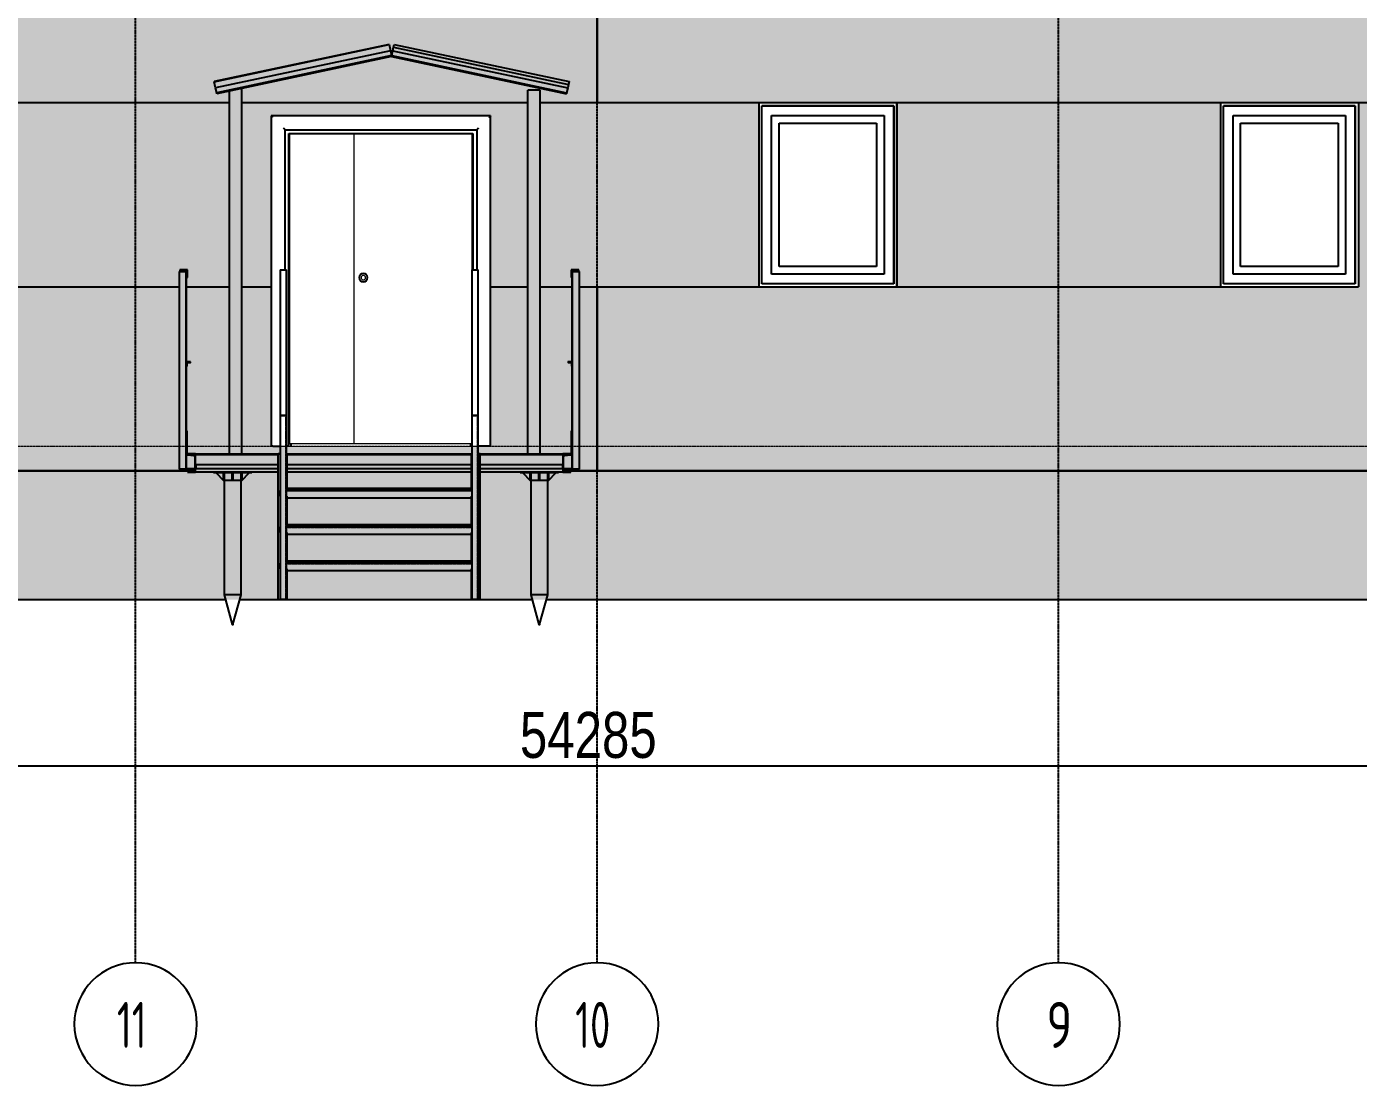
# Model space of a CAD drawing. Header units: millimetres. Extents: x 2162 to 93478, y -2737 to 52379.
# Drawn here: x 29665 to 38351, y 27258 to 34165 of the extents above; entities that cross this region are included whole.
import ezdxf

# ---------------------------------------------------------------- set-up
doc = ezdxf.new("R2010")
doc.units = ezdxf.units.MM
doc.set_wipeout_variables(frame=1)
for name, pattern in [('Штрих 2 х 1 мм', [3, 2, -1]), ('Штрихпунктир 15 х 2 х 2 мм', [19, 15, -2, 0, -2]), ('Штрихпунктирная', [30, 25, -2.25, 0.5, -2.25])]:
    doc.linetypes.add(name, pattern=pattern)
doc.layers.add('Axes', color=40, linetype='Штрихпунктирная')
doc.layers.add('Dimension', color=4, linetype='Continuous')
for name, color, linetype, lineweight in [('Door', 7, 'Continuous', 18), ('Level', 7, 'Continuous', 9), ('Text', 219, 'Continuous', 20)]:
    doc.layers.add(name, color=color, linetype=linetype, lineweight=lineweight)
doc.styles.add('GOST Common_1', font='gost.shx', dxfattribs={"width": 0.8, "height": 250})
doc.styles.add('KOTE', font='romrust.shx', dxfattribs={"width": 0.8})
doc.dimstyles.new('ayala 100', dxfattribs={"dimscale": 50, "dimtxt": 6, "dimasz": 4.4, "dimexe": 3, "dimexo": 5, "dimgap": 1, "dimtad": 1, "dimtoh": 1, "dimdec": 0, "dimzin": 9, "dimdsep": 46, "dimtxsty": 'KOTE', "dimblk": 'ARCHTICK', "dimcen": 0, "dimdle": 3, "dimclrd": 4, "dimclre": 4, "dimclrt": 3, "dimadec": 0, "dimazin": 0, "dimtfac": 0.666667, "dimtdec": 0, "dimtix": 1, "dimtmove": 1, "dimatfit": 0, "dimfxl": 1, "dimtvp": 1, "dimtolj": 1, "dimarcsym": 0})

# ---------------------------------------------------------------- blocks, each defined once
blk = doc.blocks.new('wind02')
for p, q in [((-48392.2, 2240), (-48392.2, 1040)), ((-47492.2, 2240), (-48392.2, 2240)), ((-48372.2, 1060), (-48372.2, 2220)), ((-47512.2, 2220), (-48372.2, 2220)), ((-48372.2, 1060), (-48372.2, 2220)), ((-48372.2, 2220), (-47512.2, 2220)), ((-47512.2, 1060), (-47512.2, 2220)), ((-47512.2, 2220), (-47512.2, 1060)), ((-47492.2, 2240), (-47492.2, 1040)), ((-48309.2, 2157), (-47575.2, 2157)), ((-48309.2, 1123), (-48309.2, 2157)), ((-48260.2, 1172), (-48260.2, 2108)), ((-48260.2, 2108), (-47624.2, 2108)), ((-47624.2, 2108), (-47624.2, 1172)), ((-47575.2, 2157), (-47575.2, 1123)), ((-47624.2, 1172), (-48260.2, 1172)), ((-47512.2, 1060), (-48372.2, 1060)), ((-47512.2, 1060), (-48372.2, 1060)), ((-47575.2, 1123), (-48309.2, 1123)), ((-48392.2, 1040), (-47492.2, 1040))]:
    blk.add_line(p, q)
blk = doc.blocks.new('_ArchTick')
at = {"color": 0, "linetype": 'ByBlock', "const_width": 0.15}
blk.add_lwpolyline([(-0.5, -0.5), (0.5, 0.5)], dxfattribs=at)
blk = doc.blocks.new('*D80')
at = {"layer": 'Defpoints', "color": 0, "transparency": 16777216}
for p in [(60470.5, 29342.6), (6185.5, 28827.3), (60470.5, 28827.3)]:
    blk.add_point(p, dxfattribs=at)
at = {"layer": 'Dimension', "color": 4, "lineweight": -2, "transparency": 16777216}
for p, q in [((6185.5, 29077.3), (6185.5, 29492.6)), ((60470.5, 29077.3), (60470.5, 29492.6)), ((6035.5, 29342.6), (60620.5, 29342.6))]:
    blk.add_line(p, q, dxfattribs=at)
at = {"layer": 'Dimension', "color": 4, "lineweight": -2, "transparency": 16777216, "xscale": 220, "yscale": 220, "zscale": 220, "rotation": 180}
blk.add_blockref('_ArchTick', (6185.5, 29342.6), dxfattribs=at)
at = {"layer": 'Dimension', "color": 4, "lineweight": -2, "transparency": 16777216, "xscale": 220, "yscale": 220, "zscale": 220}
blk.add_blockref('_ArchTick', (60470.5, 29342.6), dxfattribs=at)
at = {"layer": 'Dimension', "color": 3, "transparency": 16777216, "insert": (33328, 29542.6), "char_height": 300, "attachment_point": 5, "style": 'KOTE'}
blk.add_mtext('\\A1;54285', dxfattribs=at)

msp = doc.modelspace()

# ---------------------------------------------------------------- hatches: boundary and pattern name
at = {"true_color": 0xecece7}
h = msp.add_hatch(color=254, dxfattribs=at)
h.dxf.hatch_style = 1
h.paths.add_polyline_path([(30375.5, 34607.7), (28705.5, 34607.7), (28705.5, 34246.8), (28705.5, 34207.7), (28335.5, 34207.7), (28335.5, 33667.6), (28420.5, 33667.6), (28420.5, 33667.7), (29320.5, 33667.7), (30375.5, 33667.6)])
h.paths.add_polyline_path([(30375.5, 33667.6), (29320.5, 33667.6), (29320.5, 32467.6), (30375.5, 32467.6)])
h.paths.add_polyline_path([(30988.2, 33667.6), (30375.5, 33667.6), (30375.5, 32467.6), (30658.4, 32467.6), (30658.4, 32567.7), (30660.2, 32567.7), (30665.2, 32572.7, -0.414214), (30663.4, 32574.5), (30663.4, 32577.7), (30713.4, 32577.7), (30713.4, 32527.7), (30712.8, 32467.6), (30988.2, 32467.6)])
h.paths.add_polyline_path([(30988.2, 32467.6), (30708.4, 32467.6), (30708.4, 31977.7), (30709, 31953.9, 0.416307), (30710.2, 31952.7), (30708.4, 31952.7), (30708.4, 31527.7), (30712.4, 31527.7), (30712.4, 31427.7), (30988.2, 31427.7)])
h.paths.add_polyline_path([(30375.5, 32467.6), (29320.5, 32467.6), (28420.5, 32467.6), (28335.5, 32467.6), (28335.5, 31427.7), (30375.5, 31427.7)])
h.paths.add_polyline_path([(30658.4, 32467.6), (30375.5, 32467.6), (30375.5, 31427.7), (30658.4, 31427.7)])
h.paths.add_polyline_path([(30658.4, 31427.7), (30375.5, 31427.7), (30375.5, 31267.7), (30756.8, 31267.7, 0.310096), (30761.6, 31274.7), (30761.6, 31282.7), (30708.4, 31282.7), (30708.4, 31277.7), (30705.2, 31277.7), (30703.4, 31277.7), (30697.9, 31277.7), (30660.2, 31277.7), (30658.4, 31277.7)])
h.paths.add_polyline_path([(30375.5, 31427.7), (28335.5, 31427.7), (28335.5, 31267.7), (30375.5, 31267.7)])
h.paths.add_polyline_path([(28420.5, 33667.6), (28335.5, 33667.6), (28335.5, 32467.6), (28420.5, 32467.6)])
h = msp.add_hatch(color=254, dxfattribs=at)
h.dxf.hatch_style = 1
h.paths.add_polyline_path([(32045.4, 33970), (31053.8, 33759.2), (31068.2, 33759.2), (31068.2, 33667.6), (32934.4, 33667.6), (32934.4, 33750.1), (33014.4, 33750.1), (33014.4, 33667.6), (33385.5, 33667.6), (33385.5, 34607.7), (30375.5, 34607.7), (30375.5, 33667.6), (30988.2, 33667.6), (30988.2, 33745.3), (30905.4, 33727.7), (30904.2, 33733.5), (30897.4, 33765.3), (30888.6, 33806.9), (32028.6, 34049.2), (32037.4, 34007.6), (32044.2, 33975.9), (32045.4, 33970), (32046.8, 33976.3), (32053.6, 34008.3), (32058.3, 34030.3), (32058.3, 34030.7), (32062.3, 34049.2), (33202.3, 33806.9), (33198.3, 33788.4), (33198.3, 33788), (33193.6, 33766), (33186.8, 33734), (33185.4, 33727.7)], flags=17)
h.paths.add_polyline_path([(33385.5, 33667.6), (33014.4, 33667.6), (33014.4, 32467.6), (33220.4, 32467.6), (33220.4, 32527.7), (33215.4, 32527.7), (33215.4, 32577.7), (33265.4, 32577.7), (33265.4, 32572.7), (33225.9, 32572.7, 0.387795), (33220.4, 32567.7), (33223.6, 32567.7), (33225.4, 32567.7), (33230.9, 32567.7), (33268.6, 32567.7), (33270.4, 32567.7), (33270.4, 32467.6), (33385.5, 32467.6)], flags=16)
h.paths.add_polyline_path([(32934.4, 33667.6), (31068.2, 33667.6), (31068.2, 32467.6), (31260.5, 32467.6), (31260.5, 33582.7), (32690.5, 33582.7), (32690.5, 32467.6), (32934.4, 32467.6)], flags=17)
h.paths.add_polyline_path([(31260.5, 32467.6), (31068.2, 32467.6), (31068.2, 31427.7), (31260.5, 31427.7)], flags=17)
h.paths.add_polyline_path([(32934.4, 32467.6), (32690.5, 32467.6), (32690.5, 31427.7), (32934.4, 31427.7)], flags=17)
h.paths.add_polyline_path([(33220.4, 31952.7), (33217.4, 31952.7), (33217.4, 31953.9, 1), (33219.8, 31953.9), (33219.8, 31952.7), (33220.4, 31952.7), (33220.4, 31527.7), (33220.4, 31427.7), (33385.5, 31427.7), (33385.5, 32467.6), (34440.5, 32467.6), (34440.5, 33667.6), (33385.5, 33667.6), (33385.5, 34607.7), (30375.5, 34607.7), (30375.5, 33667.6), (30988.2, 33667.6), (30988.2, 33745.3), (30905.4, 33727.7), (30904.2, 33733.5), (30897.4, 33765.3), (30888.6, 33806.9), (32028.6, 34049.2), (32037.4, 34007.6), (32044.2, 33975.9), (32045.4, 33970), (32046.8, 33976.3), (32053.6, 34008.3), (32058.3, 34030.3), (32058.3, 34030.7), (32062.3, 34049.2), (33202.3, 33806.9), (33198.3, 33788.4), (33198.3, 33788), (33193.6, 33766), (33186.8, 33734), (33185.4, 33727.7), (32045.4, 33970), (31053.8, 33759.2), (31068.2, 33759.2), (31068.2, 33667.6), (32934.4, 33667.6), (32934.4, 31427.7), (33216.4, 31427.7), (33216.4, 31527.7), (33220.4, 31527.7)])
h.paths.add_polyline_path([(33195.4, 31975.9), (33195.4, 31977.7), (33220.4, 31977.7), (33220.4, 32527.7), (33215.4, 32527.7), (33215.4, 32577.7), (33265.4, 32577.7), (33265.4, 32572.7), (33225.9, 32572.7, 0.414214), (33220.4, 32567.2), (33220.4, 32529.5), (33220.4, 31977.7), (33196.6, 31977.1, 0.414214)], flags=16)
h.paths.add_polyline_path([(33385.5, 31427.7), (33270.4, 31427.7), (33270.4, 31277.7), (33268.6, 31277.7), (33230.9, 31277.7), (33225.4, 31277.7), (33223.6, 31277.7), (33220.4, 31277.7), (33220.4, 31282.7), (33168.4, 31282.7), (33168.4, 31270.6, 0.158626), (33172, 31267.7), (33385.5, 31267.7)])
h = msp.add_hatch(color=254, dxfattribs=at)
h.dxf.hatch_style = 1
h.paths.add_polyline_path([(33385.5, 33667.6), (33014.4, 33667.6), (33014.4, 32467.6), (33220.4, 32467.6), (33220.4, 32527.7), (33215.4, 32527.7), (33215.4, 32577.7), (33265.4, 32577.7), (33265.4, 32567.7), (33268.6, 32567.7), (33270.4, 32567.7), (33270.4, 32467.6), (33385.5, 32467.6)])
h.paths.add_polyline_path([(32045.4, 33970), (31068.2, 33762.3), (31068.2, 33667.6), (32934.4, 33667.6), (32934.4, 33750.1), (33014.4, 33750.1), (33014.4, 33667.6), (33385.5, 33667.6), (33385.5, 34607.7), (30375.5, 34607.7), (30375.5, 33667.6), (30988.2, 33667.6), (30988.2, 33745.3), (30905.4, 33727.7), (30904.2, 33733.5), (30897.4, 33765.3), (30888.6, 33806.9), (32028.6, 34049.2), (32037.4, 34007.6), (32045.4, 33970), (33185.4, 33727.7), (33186.8, 33734), (33193.6, 33766), (32053.6, 34008.3), (32058.3, 34030.3), (32058.3, 34030.7), (32062.3, 34049.2), (33202.3, 33806.9), (33198.3, 33788.4), (33198.3, 33788), (33193.6, 33766), (33186.8, 33734), (33185.4, 33727.7)])
h = msp.add_hatch(color=254, dxfattribs=at)
h.dxf.hatch_style = 1
h.paths.add_polyline_path([(39405.5, 34607.7), (36395.5, 34607.7), (36395.5, 33667.6), (37450.5, 33667.6), (37450.5, 33667.7), (38350.5, 33667.7), (39405.5, 33667.6)])
h.paths.add_polyline_path([(36395.5, 34607.7), (33385.5, 34607.7), (33385.5, 33667.6), (34440.5, 33667.6), (34440.5, 33667.7), (35340.5, 33667.7), (36395.5, 33667.6)])
h.paths.add_polyline_path([(42415.5, 34607.7), (39405.5, 34607.7), (39405.5, 33667.6), (40460.1, 33667.6), (40460.1, 33667.7), (41360.1, 33667.7), (42415.5, 33667.6)])
h.paths.add_polyline_path([(40460.1, 33667.6), (39405.5, 33667.6), (39405.5, 32467.6), (40460.1, 32467.6)])
h.paths.add_polyline_path([(42415.5, 33667.6), (41360.1, 33667.6), (41360.1, 32467.6), (42415.5, 32467.6)])
h.paths.add_polyline_path([(42415.5, 32467.6), (41360.1, 32467.6), (40460.1, 32467.6), (39405.5, 32467.6), (39405.5, 31427.7), (42415.5, 31427.7)])
h.paths.add_polyline_path([(39405.5, 32467.6), (38350.5, 32467.6), (37450.5, 32467.6), (36395.5, 32467.6), (36395.5, 31427.7), (39405.5, 31427.7)])
h.paths.add_polyline_path([(39405.5, 31427.7), (36395.5, 31427.7), (36395.5, 31267.7), (39405.5, 31267.7)])
h.paths.add_polyline_path([(42415.5, 31427.7), (39405.5, 31427.7), (39405.5, 31267.7), (42415.5, 31267.7)])
h.paths.add_polyline_path([(37450.5, 33667.6), (36395.5, 33667.6), (36395.5, 32467.6), (37450.5, 32467.6)])
h.paths.add_polyline_path([(39405.5, 33667.6), (38350.5, 33667.6), (38350.5, 32467.6), (39405.5, 32467.6)])
h.paths.add_polyline_path([(36395.5, 33667.6), (35340.5, 33667.6), (35340.5, 32467.6), (36395.5, 32467.6)])
h.paths.add_polyline_path([(34440.5, 33667.6), (33385.5, 33667.6), (33385.5, 32467.6), (34440.5, 32467.6)])
h.paths.add_polyline_path([(36395.5, 32467.6), (35340.5, 32467.6), (34440.5, 32467.6), (33385.5, 32467.6), (33385.5, 31427.7), (36395.5, 31427.7)])
h.paths.add_polyline_path([(36395.5, 31427.7), (33385.5, 31427.7), (33385.5, 31267.7), (36395.5, 31267.7)])
h.paths.add_polyline_path([(45425.5, 32467.6), (44370.1, 32467.6), (43470.1, 32467.6), (42415.5, 32467.6), (42415.5, 31427.7), (45425.5, 31427.7)])
h.paths.add_polyline_path([(43470.1, 33667.6), (42415.5, 33667.6), (42415.5, 32467.6), (43470.1, 32467.6)])
h.paths.add_polyline_path([(45425.5, 34607.7), (42415.5, 34607.7), (42415.5, 33667.6), (43470.1, 33667.6), (43470.1, 33667.7), (44370.1, 33667.7), (45425.5, 33667.6)])
h.paths.add_polyline_path([(45425.5, 33667.6), (44370.1, 33667.6), (44370.1, 32467.6), (45425.5, 32467.6)])
h.paths.add_polyline_path([(45425.5, 31427.7), (42415.5, 31427.7), (42415.5, 31267.7), (45425.5, 31267.7)])
at = {"true_color": 0x61993b}
h = msp.add_hatch(color=85, dxfattribs=at)
h.dxf.hatch_style = 1
h.paths.add_polyline_path([(33186.8, 33734), (33193.6, 33766), (32053.6, 34008.3), (32046.8, 33976.3)])
h.paths.add_polyline_path([(32058.3, 34030.3), (32053.6, 34008.3), (33193.6, 33766), (33198.3, 33788)])
h.paths.add_polyline_path([(32062.3, 34049.2), (32058.3, 34030.7), (33198.3, 33788.4), (33202.3, 33806.9)])
h.paths.add_polyline_path([(32046.8, 33976.3), (32045.4, 33970), (33185.4, 33727.7), (33186.8, 33734)])
h = msp.add_hatch(color=85, dxfattribs=at)
h.dxf.hatch_style = 1
h.paths.add_polyline_path([(30888.8, 33805.9), (30897.4, 33765.3), (32037.4, 34007.6), (32028.8, 34048.2)])
h.paths.add_polyline_path([(30897.4, 33765.3), (30904.2, 33733.5), (32044.2, 33975.9), (32037.4, 34007.6)])
h.paths.add_polyline_path([(30904.2, 33733.5), (30905.4, 33727.7), (32045.4, 33970), (32044.2, 33975.9)])
h = msp.add_hatch(color=85, dxfattribs=at)
h.dxf.hatch_style = 1
h.paths.add_polyline_path([(31068.2, 33776.8), (30988.2, 33776.9), (30988.2, 31377.8), (31068.2, 31377.7)])
h = msp.add_hatch(color=85, dxfattribs=at)
h.dxf.hatch_style = 1
h.paths.add_polyline_path([(33014.4, 33759.3), (32934.4, 33759.4), (32934.4, 31377.8), (33014.4, 31377.7)])
h = msp.add_hatch(color=85, dxfattribs=at)
h.dxf.hatch_style = 1
h.paths.add_polyline_path([(31359.1, 32577.7), (31319.2, 32577.7), (31319.2, 31432.4), (31319.2, 31287.7), (31357.2, 31027.7), (31359.2, 31437.7)])
h = msp.add_hatch(color=85, dxfattribs=at)
h.dxf.hatch_style = 1
h.paths.add_polyline_path([(32609.2, 32577.7), (32569.4, 32577.7), (32569.4, 31432.4), (32569.4, 31287.7), (32607.3, 31027.7), (32609.3, 31437.7)])
h = msp.add_hatch(color=85, dxfattribs=at)
h.dxf.hatch_style = 1
h.paths.add_polyline_path([(30708.3, 32567.7), (30658.4, 32567.7), (30658.4, 31422.4), (30658.4, 31264.7), (30708.4, 31264.7), (30708.4, 31427.7)])
h = msp.add_hatch(color=85, dxfattribs=at)
h.dxf.hatch_style = 1
h.paths.add_polyline_path([(33270.4, 32567.7), (33220.4, 32567.7), (33220.4, 31422.4), (33220.4, 31277.7), (33270.4, 31277.7), (33270.4, 31352.7)])
at = {"true_color": 0xecece7}
h = msp.add_hatch(color=254, dxfattribs=at)
h.dxf.hatch_style = 1
edge = h.paths.add_edge_path()
edge.add_line((30708.4, 31372.4), (30717, 31372.4))
edge.add_line((30717, 31372.4), (30755, 31367.8))
edge.add_arc((30754.1, 31360.4), 7.5, 0, 83.15723, ccw=False)
edge.add_line((30761.6, 31360.4), (30761.6, 31267.9))
edge.add_line((30761.6, 31267.9), (30708.4, 31267.9))
edge.add_line((30708.4, 31267.9), (30708.4, 31372.4))
edge = h.paths.add_edge_path()
edge.add_line((30708.6, 31427.4), (30988.2, 31427.4))
edge.add_line((30988.2, 31427.4), (30988.2, 31377.8))
edge.add_line((30988.2, 31377.8), (30766.4, 31377.8))
edge.add_line((30766.4, 31377.8), (30714.4, 31377.4))
edge.add_line((30714.4, 31377.4), (30714.4, 31375.4))
edge.add_arc((30717.4, 31375.4), 3, 180, 263.15723)
edge.add_line((30717, 31372.4), (30717, 31372.4))
edge.add_line((30717, 31372.4), (30708.4, 31372.4))
edge.add_line((30708.4, 31372.4), (30708.4, 31387.4))
edge.add_line((30708.4, 31387.4), (30708.6, 31387.4))
edge.add_line((30708.6, 31387.4), (30708.6, 31427.4))
h.paths.add_polyline_path([(31068.2, 31427.4), (31319.5, 31427.4), (31319.5, 31377.8), (31068.2, 31377.8)])
at = {"true_color": 0x61993b}
h = msp.add_hatch(color=85, dxfattribs=at)
h.dxf.hatch_style = 1
h.paths.add_polyline_path([(31306.2, 31377.7), (30766.4, 31377.7), (30714.4, 31377.7), (30714.4, 31375.7, 0.379651), (30717, 31372.7), (30754.9, 31368.1, -0.379651), (30761.6, 31360.7), (30761.6, 31274.7, -0.379651), (30754.9, 31267.2), (30717, 31262.7, 0.379651), (30714.4, 31259.7), (30714.4, 31257.7), (30766.4, 31257.7), (31306.2, 31257.7)])
h = msp.add_hatch(color=85, dxfattribs=at)
h.dxf.hatch_style = 1
edge = h.paths.add_edge_path()
edge.add_line((31306.2, 31377.8), (33162.5, 31377.8))
edge.add_line((33162.5, 31377.8), (33214.5, 31377.8))
edge.add_line((33214.5, 31377.8), (33214.5, 31375.8))
edge.add_arc((33211.5, 31375.8), 3, -83.15723, 0, ccw=False)
edge.add_line((33211.8, 31372.8), (33173.9, 31368.2))
edge.add_arc((33174.8, 31360.8), 7.5, 96.84277, 180)
edge.add_line((33167.3, 31360.8), (33167.3, 31274.8))
edge.add_arc((33174.8, 31274.8), 7.5, 180, 263.15723)
edge.add_line((33173.9, 31267.3), (33211.8, 31262.8))
edge.add_arc((33211.5, 31259.8), 3, 0, 83.15723, ccw=False)
edge.add_line((33214.5, 31259.8), (33214.5, 31257.8))
edge.add_line((33214.5, 31257.8), (33162.5, 31257.8))
edge.add_line((33162.5, 31257.8), (31306.2, 31257.8))
edge.add_line((31306.2, 31257.8), (31306.2, 31377.8))
at = {"true_color": 0xecece7}
h = msp.add_hatch(color=254, dxfattribs=at)
h.dxf.hatch_style = 1
h.paths.add_polyline_path([(31359.2, 31427.7), (31359.2, 31378.1), (32569.2, 31378.1), (32569.2, 31427.7)])
h = msp.add_hatch(color=254, dxfattribs=at)
h.dxf.hatch_style = 1
h.paths.add_polyline_path([(33220.6, 31372.7), (33211.9, 31372.7), (33174, 31368.1, 0.379651), (33167.4, 31360.7), (33167.4, 31282.7), (33220.6, 31282.7)])
h.paths.add_polyline_path([(33216.6, 31427.7), (33014.6, 31427.7), (33014.6, 31378.1), (33162.6, 31378.1), (33214.6, 31377.7), (33214.6, 31375.7, -0.379651), (33211.9, 31372.7), (33211.9, 31372.7), (33220.6, 31372.7), (33220.6, 31387.7), (33216.6, 31387.7)])
h.paths.add_polyline_path([(32934.6, 31427.7), (32609.4, 31427.7), (32609.4, 31378.1), (32934.6, 31378.1)])
at = {"true_color": 0x61993b}
h = msp.add_hatch(color=85, dxfattribs=at)
h.dxf.hatch_style = 1
h.paths.add_polyline_path([(60590.5, 31267.7), (9190, 31267.7), (9190, 30427.7), (60590.5, 30427.7)])

# ---------------------------------------------------------------- linework, layer by layer
for p, q in [((33385.5, 34607.7), (33385.5, 33667.6)), ((33385.5, 33667.6), (33385.5, 34607.7)), ((32028.6, 34049.2), (30888.6, 33806.9)), ((32028.6, 34049.2), (30888.6, 33806.9)), ((32058.3, 34030.7), (32062.3, 34049.2)), ((32058.3, 34030.7), (32062.3, 34049.2)), ((32062.3, 34049.2), (33202.3, 33806.9)), ((32062.3, 34049.2), (33202.3, 33806.9)), ((30888.8, 33805.9), (32028.8, 34048.2)), ((30888.8, 33805.9), (32028.8, 34048.2)), ((32037.4, 34007.6), (30897.4, 33765.3)), ((32037.4, 34007.6), (30897.4, 33765.3)), ((32044.2, 33975.9), (30904.2, 33733.5)), ((32044.2, 33975.9), (30904.2, 33733.5)), ((32045.4, 33970), (30905.4, 33727.7)), ((32045.4, 33970), (30905.4, 33727.7)), ((32028.8, 34048.2), (32037.4, 34007.6)), ((32028.8, 34048.2), (32037.4, 34007.6)), ((32037.4, 34007.6), (32044.2, 33975.9)), ((32037.4, 34007.6), (32044.2, 33975.9)), ((32044.2, 33975.9), (32045.4, 33970)), ((32044.2, 33975.9), (32045.4, 33970)), ((32045.4, 33970), (32046.8, 33976.3)), ((32045.4, 33970), (32046.8, 33976.3)), ((32045.4, 33970), (33185.4, 33727.7)), ((32045.4, 33970), (33185.4, 33727.7)), ((32046.8, 33976.3), (32053.6, 34008.3)), ((32046.8, 33976.3), (32053.6, 34008.3)), ((32046.8, 33976.3), (33186.8, 33734)), ((32046.8, 33976.3), (33186.8, 33734)), ((32053.6, 34008.3), (32058.3, 34030.3)), ((32053.6, 34008.3), (32058.3, 34030.3)), ((32053.6, 34008.3), (33193.6, 33766)), ((32053.6, 34008.3), (33193.6, 33766)), ((32058.3, 34030.3), (32058.3, 34030.7)), ((32058.3, 34030.7), (33198.3, 33788.4)), ((32058.3, 34030.3), (32058.3, 34030.7)), ((32058.3, 34030.7), (33198.3, 33788.4)), ((32058.3, 34030.3), (33198.3, 33788)), ((32058.3, 34030.3), (33198.3, 33788)), ((30897.4, 33765.3), (30888.8, 33805.9)), ((30897.4, 33765.3), (30888.8, 33805.9)), ((33202.3, 33806.9), (33198.3, 33788.4)), ((33202.3, 33806.9), (33198.3, 33788.4)), ((33198.3, 33788.4), (33198.3, 33788)), ((33198.3, 33788.4), (33198.3, 33788)), ((30904.2, 33733.5), (30897.4, 33765.3)), ((30904.2, 33733.5), (30897.4, 33765.3)), ((30905.4, 33727.7), (30904.2, 33733.5)), ((30905.4, 33727.7), (30904.2, 33733.5)), ((30988.2, 31377.7), (30988.2, 33745.3)), ((31068.2, 33759.2), (31053.8, 33759.2)), ((31068.2, 31377.7), (31068.2, 33759.2)), ((32934.4, 31377.7), (32934.4, 33750.1)), ((33014.4, 33750.1), (32934.4, 33750.1)), ((33014.4, 31377.7), (33014.4, 33750.1)), ((33186.8, 33734), (33185.4, 33727.7)), ((33186.8, 33734), (33185.4, 33727.7)), ((33193.6, 33766), (33186.8, 33734)), ((33193.6, 33766), (33186.8, 33734)), ((33198.3, 33788), (33193.6, 33766)), ((33198.3, 33788), (33193.6, 33766)), ((30988.2, 33667.6), (29320.5, 33667.6)), ((30988.2, 33667.6), (29320.5, 33667.6)), ((32934.4, 33667.6), (31068.2, 33667.6)), ((32934.4, 33667.6), (31068.2, 33667.6)), ((34440.5, 33667.6), (33014.4, 33667.6)), ((45425.5, 33667.6), (33014.4, 33667.6)), ((34440.5, 33667.6), (33385.5, 33667.6)), ((34440.5, 33667.7), (34440.5, 32467.7)), ((35340.5, 33667.6), (34440.5, 33667.6)), ((35340.5, 32467.7), (35340.5, 33667.7)), ((37450.5, 33667.6), (35340.5, 33667.6)), ((37450.5, 33667.6), (35340.5, 33667.6)), ((37450.5, 33667.7), (37450.5, 32467.7)), ((38350.5, 33667.6), (37450.5, 33667.6)), ((30658.4, 32567.7), (30660.2, 32567.7)), ((30703.4, 32567.7), (30705.2, 32567.7)), ((33225.4, 32567.7), (33230.9, 32567.7)), ((29320.5, 32467.6), (30658.6, 32467.6)), ((29320.5, 32467.6), (30658.6, 32467.6)), ((30708.4, 32467.6), (30988.2, 32467.6)), ((30708.4, 32467.6), (30988.2, 32467.6)), ((31068.2, 32467.6), (31260.8, 32467.6)), ((31068.2, 32467.6), (31260.8, 32467.6)), ((32690.2, 32467.6), (32934.4, 32467.6)), ((32690.2, 32467.6), (32934.4, 32467.6)), ((33014.4, 32467.6), (33220.4, 32467.6)), ((33014.4, 32467.6), (33220.4, 32467.6)), ((33270.1, 32467.6), (34440.5, 32467.6)), ((33270.1, 32467.6), (33385.5, 32467.6)), ((33385.5, 32467.6), (33385.5, 31267.7)), ((33385.5, 31267.7), (33385.5, 32467.6)), ((33385.5, 32467.6), (34440.5, 32467.6)), ((34440.5, 32467.6), (35340.5, 32467.6)), ((35340.5, 32467.6), (37450.5, 32467.6)), ((35340.5, 32467.6), (37450.5, 32467.6)), ((37450.5, 32467.6), (38350.5, 32467.6)), ((30766.4, 31375.2), (30766.4, 31375.9)), ((32569.2, 31427.7), (31359.2, 31427.7)), ((30703.4, 31277.7), (30697.9, 31277.7)), ((33225.4, 31277.7), (33223.6, 31277.7)), ((33270.4, 31277.7), (33268.6, 31277.7)), ((30756.7, 31267.7), (23182.3, 31267.7)), ((27365.5, 31267.7), (30756.7, 31267.7)), ((45722.4, 31267.7), (33172, 31267.7)), ((33172, 31267.7), (33385.5, 31267.7)), ((33385.5, 31267.7), (39405.5, 31267.7)), ((23242.2, 30427.7), (30962.2, 30427.7)), ((31053.9, 30427.7), (31306.2, 30427.7)), ((31364.2, 30427.7), (32564.2, 30427.7)), ((32622.2, 30427.7), (32962.2, 30427.7)), ((33053.9, 30427.7), (45922.2, 30427.7)), ((31008, 30264.6), (31006.1, 30264.6)), ((31009.9, 30264.6), (31008, 30264.6)), ((33008, 30264.6), (33006.1, 30264.6)), ((33009.9, 30264.6), (33008, 30264.6))]:
    msp.add_line(p, q)
at = {"color": 0}
for p, q in [((30713.4, 32577.7), (30663.4, 32577.7)), ((30663.4, 32577.7), (30663.4, 32574.5)), ((30665.2, 32572.7), (30702.9, 32572.7)), ((30713.4, 32527.7), (30713.4, 32577.7)), ((33215.4, 32577.7), (33215.4, 32527.7)), ((33265.4, 32577.7), (33215.4, 32577.7)), ((33225.9, 32572.7), (33263.6, 32572.7)), ((33265.4, 32574.5), (33265.4, 32577.7)), ((30658.4, 32567.7), (30658.4, 31277.7)), ((30660.2, 32567.7), (30697.9, 32567.7)), ((30697.9, 32567.7), (30703.4, 32567.7)), ((30703.4, 32567.7), (30703.4, 31277.7)), ((30705.2, 32567.7), (30708.3, 32567.7)), ((30708.4, 32567.2), (30708.4, 32529.5)), ((30708.4, 31977.7), (30708.4, 32529.5)), ((30710.2, 32527.7), (30713.4, 32527.7)), ((33215.4, 32527.7), (33218.6, 32527.7)), ((33220.4, 32567.7), (33223.6, 32567.7)), ((33220.4, 32529.5), (33220.4, 32567.2)), ((33220.4, 32529.5), (33220.4, 31977.7)), ((33223.6, 32567.7), (33225.4, 32567.7)), ((33225.4, 31277.7), (33225.4, 32567.7)), ((33230.9, 32567.7), (33268.6, 32567.7)), ((33268.6, 32567.7), (33270.4, 32567.7)), ((33270.4, 31277.7), (33270.4, 32567.7)), ((30708.4, 31977.7), (30708.4, 31952.7)), ((30733.4, 31977.7), (30708.4, 31977.7)), ((30711.4, 31953.9), (30711.4, 31971.2)), ((30714.9, 31974.7), (30732.2, 31974.7)), ((30733.4, 31975.9), (30733.4, 31977.7)), ((33220.4, 31977.7), (33195.4, 31977.7)), ((33195.4, 31977.7), (33195.4, 31975.9)), ((33196.6, 31974.7), (33213.9, 31974.7)), ((33217.4, 31971.2), (33217.4, 31953.9)), ((33220.4, 31952.7), (33220.4, 31977.7)), ((30708.4, 31952.7), (30710.2, 31952.7)), ((30708.4, 31527.7), (30708.4, 31952.7)), ((33218.6, 31952.7), (33220.4, 31952.7)), ((33220.4, 31952.7), (33220.4, 31527.7)), ((30712.4, 31527.7), (30708.4, 31527.7)), ((30708.4, 31527.7), (30708.4, 31387.7)), ((30712.4, 31387.7), (30712.4, 31527.7)), ((33220.4, 31527.7), (33216.4, 31527.7)), ((33216.4, 31527.7), (33216.4, 31387.7)), ((33220.4, 31387.7), (33220.4, 31527.7)), ((30708.4, 31387.7), (30712.4, 31387.7)), ((30708.4, 31277.7), (30708.4, 31387.7)), ((30708.4, 31372.7), (30716.7, 31372.7)), ((30766.4, 31377.7), (30714.4, 31377.7)), ((30714.4, 31377.7), (30714.4, 31375.7)), ((30717, 31372.7), (30755, 31368.1)), ((30761.6, 31360.7), (30761.6, 31274.7)), ((30766.4, 31378.1), (31319.2, 31378.1)), ((30766.4, 31375.9), (30766.4, 31377.7)), ((30766.4, 31377.7), (31319.2, 31377.7)), ((30766.4, 31257.7), (30766.4, 31377.7)), ((30766.4, 31373.2), (31306.2, 31373.2)), ((31306.2, 30427.7), (31306.2, 31377.7)), ((31319.2, 31377.7), (31306.2, 31377.7)), ((31359.2, 31378.1), (32569.2, 31378.1)), ((31364.2, 31377.7), (31359.2, 31377.7)), ((31359.2, 31377.7), (32569.2, 31377.7)), ((31364.2, 31155.2), (31364.2, 31377.7)), ((31364.2, 31373.2), (32564.2, 31373.2)), ((32564.2, 31377.7), (32564.2, 31155.2)), ((32569.2, 31377.7), (32564.2, 31377.7)), ((32609.2, 31378.1), (33162.4, 31378.1)), ((32622.2, 31377.7), (32609.2, 31377.7)), ((32609.2, 31377.7), (33162.4, 31377.7)), ((32622.2, 30427.7), (32622.2, 31377.7)), ((32622.2, 31373.2), (33162.4, 31373.2)), ((33162.4, 31377.7), (33162.4, 31375.9)), ((33162.4, 31377.7), (33162.4, 31257.7)), ((33214.4, 31377.7), (33162.4, 31377.7)), ((33162.4, 31375.9), (33162.4, 31375.2)), ((33167.2, 31274.7), (33167.2, 31360.7)), ((33173.8, 31368.1), (33211.7, 31372.7)), ((33211.7, 31372.7), (33220.4, 31372.7)), ((33214.4, 31375.7), (33214.4, 31377.7)), ((33216.4, 31387.7), (33220.4, 31387.7)), ((33220.4, 31387.7), (33220.4, 31277.7)), ((30660.2, 31277.7), (30658.4, 31277.7)), ((30697.9, 31277.7), (30660.2, 31277.7)), ((30705.2, 31277.7), (30703.4, 31277.7)), ((30708.4, 31277.7), (30705.2, 31277.7)), ((30708.4, 31282.7), (30761.6, 31282.7)), ((30766.4, 31307.7), (31306.2, 31307.7)), ((30766.4, 31282.7), (31306.2, 31282.7)), ((30767.4, 31307.8), (30767.4, 31282.7)), ((31364.2, 31307.7), (32564.2, 31307.7)), ((31364.2, 31282.7), (32564.2, 31282.7)), ((32622.2, 31307.7), (33162.4, 31307.7)), ((32622.2, 31282.7), (33162.4, 31282.7)), ((33161.4, 31282.7), (33161.4, 31307.8)), ((33168.3, 31282.7), (33220.4, 31282.7)), ((33168.4, 31282.7), (33168.4, 31270.7)), ((33223.6, 31277.7), (33220.4, 31277.7)), ((33230.9, 31277.7), (33225.4, 31277.7)), ((33268.6, 31277.7), (33230.9, 31277.7)), ((30714.4, 31259.7), (30714.4, 31257.7)), ((30714.4, 31257.7), (30766.4, 31257.7)), ((30755, 31267.2), (30717, 31262.7)), ((31306.2, 31257.7), (30766.4, 31257.7)), ((30883, 31257.7), (30883, 31253.7)), ((31133, 31253.7), (30883, 31253.7)), ((30899.9, 31253.7), (30948, 31203.7)), ((30948, 31203.7), (30948, 31253.7)), ((30948, 31253.7), (30948, 31203.7)), ((31008, 31203.7), (30948, 31203.7)), ((30953, 31253.7), (30953, 30457.7)), ((31006, 31203.8), (31006, 31253.7)), ((31010, 31203.8), (31006, 31203.8)), ((31068, 31203.7), (31008, 31203.7)), ((31010, 31253.7), (31010, 31203.8)), ((31063, 30457.7), (31063, 31253.7)), ((31068, 31253.7), (31068, 31203.7)), ((31068, 31203.7), (31116.1, 31253.7)), ((31068, 31203.7), (31068, 31253.7)), ((31133, 31257.7), (31133, 31253.7)), ((32564.2, 31257.7), (31364.2, 31257.7)), ((33162.4, 31257.7), (32622.2, 31257.7)), ((32883, 31257.7), (32883, 31253.7)), ((33133, 31253.7), (32883, 31253.7)), ((32899.9, 31253.7), (32948, 31203.7)), ((32948, 31203.7), (32948, 31253.7)), ((32948, 31253.7), (32948, 31203.7)), ((33008, 31203.7), (32948, 31203.7)), ((32953, 31253.7), (32953, 30457.7)), ((33006, 31203.8), (33006, 31253.7)), ((33010, 31203.8), (33006, 31203.8)), ((33068, 31203.7), (33008, 31203.7)), ((33010, 31253.7), (33010, 31203.8)), ((33063, 30457.7), (33063, 31253.7)), ((33068, 31253.7), (33068, 31203.7)), ((33068, 31203.7), (33116.1, 31253.7)), ((33068, 31203.7), (33068, 31253.7)), ((33133, 31257.7), (33133, 31253.7)), ((33162.4, 31257.7), (33214.4, 31257.7)), ((33211.7, 31262.7), (33173.8, 31267.2)), ((33214.4, 31257.7), (33214.4, 31259.7)), ((31314.2, 31102.4), (31314.2, 31140.2)), ((31314.2, 31140.2), (31319.2, 31140.2)), ((31359.2, 31140.2), (32569.2, 31140.2)), ((31364.2, 31140.2), (31364.2, 31155.2)), ((31364.2, 31155.2), (32564.2, 31155.2)), ((32564.2, 31140.2), (31364.2, 31140.2)), ((31364.2, 30917.7), (31364.2, 31102.4)), ((32564.2, 31155.2), (32564.2, 31140.2)), ((32564.2, 31102.4), (32564.2, 30917.7)), ((32609.2, 31140.2), (32614.2, 31140.2)), ((32614.2, 31140.2), (32614.2, 31102.4)), ((32564.2, 31090.2), (31364.2, 31090.2)), ((31314.2, 30864.9), (31314.2, 30902.7)), ((31314.2, 30902.7), (31319.2, 30902.7)), ((31359.2, 30902.7), (32569.2, 30902.7)), ((31364.2, 30902.7), (31364.2, 30917.7)), ((31364.2, 30917.7), (32564.2, 30917.7)), ((32564.2, 30902.7), (31364.2, 30902.7)), ((31364.2, 30680.2), (31364.2, 30864.9)), ((32564.2, 30852.7), (31364.2, 30852.7)), ((32564.2, 30917.7), (32564.2, 30902.7)), ((32564.2, 30864.9), (32564.2, 30680.2)), ((32609.2, 30902.7), (32614.2, 30902.7)), ((32614.2, 30902.7), (32614.2, 30864.9)), ((31314.2, 30627.4), (31314.2, 30665.2)), ((31314.2, 30665.2), (31319.2, 30665.2)), ((31359.2, 30665.2), (32569.2, 30665.2)), ((31364.2, 30665.2), (31364.2, 30680.2)), ((31364.2, 30680.2), (32564.2, 30680.2)), ((32564.2, 30665.2), (31364.2, 30665.2)), ((32564.2, 30680.2), (32564.2, 30665.2)), ((32609.2, 30665.2), (32614.2, 30665.2)), ((32614.2, 30665.2), (32614.2, 30627.4)), ((31364.2, 30427.7), (31364.2, 30627.4)), ((32564.2, 30615.2), (31364.2, 30615.2)), ((32564.2, 30627.4), (32564.2, 30427.7)), ((30953, 30457.7), (31006.1, 30264.6)), ((30954.4, 30457.7), (30953, 30457.7)), ((30954, 30457.7), (30953, 30457.7)), ((30963.7, 30457.7), (30954.9, 30457.7)), ((30966.3, 30457.7), (30965, 30457.7)), ((30983, 30457.7), (30966.2, 30457.7)), ((30986.3, 30457.7), (30984.2, 30457.7)), ((31008, 30457.7), (30986.2, 30457.7)), ((31029.8, 30457.7), (31008, 30457.7)), ((31009.9, 30264.6), (31063, 30457.7)), ((31031.9, 30457.7), (31029.8, 30457.7)), ((31049.8, 30457.7), (31033.1, 30457.7)), ((31051, 30457.7), (31049.8, 30457.7)), ((31061.1, 30457.7), (31051.4, 30457.7)), ((31063, 30457.7), (31062, 30457.7)), ((31306.2, 30427.7), (31364.2, 30427.7)), ((31359.2, 30427.7), (31319.2, 30427.7)), ((32564.2, 30427.7), (32622.2, 30427.7)), ((32609.2, 30427.7), (32569.2, 30427.7)), ((32953, 30457.7), (33006.1, 30264.6)), ((32954.4, 30457.7), (32953, 30457.7)), ((32954, 30457.7), (32953, 30457.7)), ((32963.7, 30457.7), (32954.9, 30457.7)), ((32966.3, 30457.7), (32965, 30457.7)), ((32983, 30457.7), (32966.2, 30457.7)), ((32986.3, 30457.7), (32984.2, 30457.7)), ((33008, 30457.7), (32986.2, 30457.7)), ((33029.8, 30457.7), (33008, 30457.7)), ((33009.9, 30264.6), (33063, 30457.7)), ((33031.9, 30457.7), (33029.8, 30457.7)), ((33049.8, 30457.7), (33033.1, 30457.7)), ((33051, 30457.7), (33049.8, 30457.7)), ((33061.1, 30457.7), (33051.4, 30457.7)), ((33063, 30457.7), (33062, 30457.7))]:
    msp.add_line(p, q, dxfattribs=at)
at = {"linetype": 'Штрих 2 х 1 мм'}
for p, q in [((31319.2, 31136.2), (31314.2, 31136.2)), ((32569.2, 31136.2), (31359.2, 31136.2)), ((32614.2, 31136.2), (32609.2, 31136.2)), ((31319.2, 30898.7), (31314.2, 30898.7)), ((32569.2, 30898.7), (31359.2, 30898.7)), ((32614.2, 30898.7), (32609.2, 30898.7)), ((31319.2, 30661.2), (31314.2, 30661.2)), ((32569.2, 30661.2), (31359.2, 30661.2)), ((32614.2, 30661.2), (32609.2, 30661.2))]:
    msp.add_line(p, q, dxfattribs=at)
at = {"color": 0, "flags": 128}
for points in [[(31008, 30263.3), (31007.9, 30263.3), (31007.8, 30263.3), (31007.8, 30263.3), (31007.7, 30263.3), (31007.6, 30263.4), (31007.5, 30263.4), (31007.4, 30263.4), (31007.4, 30263.4), (31007.3, 30263.4), (31007.2, 30263.5), (31007.1, 30263.5), (31007.1, 30263.5), (31007, 30263.6), (31006.9, 30263.6), (31006.9, 30263.7), (31006.8, 30263.7), (31006.7, 30263.8), (31006.7, 30263.8), (31006.6, 30263.9), (31006.5, 30263.9), (31006.5, 30264), (31006.4, 30264.1), (31006.4, 30264.1), (31006.3, 30264.2), (31006.3, 30264.2), (31006.3, 30264.3), (31006.2, 30264.4), (31006.2, 30264.5), (31006.1, 30264.5), (31006.1, 30264.6)], [(31009.9, 30264.6), (31009.9, 30264.5), (31009.9, 30264.4), (31009.8, 30264.4), (31009.8, 30264.3), (31009.7, 30264.2), (31009.7, 30264.2), (31009.6, 30264.1), (31009.6, 30264), (31009.5, 30264), (31009.5, 30263.9), (31009.4, 30263.9), (31009.4, 30263.8), (31009.3, 30263.7), (31009.2, 30263.7), (31009.2, 30263.7), (31009.1, 30263.6), (31009, 30263.6), (31009, 30263.5), (31008.9, 30263.5), (31008.8, 30263.5), (31008.7, 30263.4), (31008.7, 30263.4), (31008.6, 30263.4), (31008.5, 30263.4), (31008.4, 30263.4), (31008.3, 30263.3), (31008.3, 30263.3), (31008.2, 30263.3), (31008.1, 30263.3), (31008, 30263.3)], [(33008, 30263.3), (33007.9, 30263.3), (33007.8, 30263.3), (33007.8, 30263.3), (33007.7, 30263.3), (33007.6, 30263.4), (33007.5, 30263.4), (33007.4, 30263.4), (33007.4, 30263.4), (33007.3, 30263.4), (33007.2, 30263.5), (33007.1, 30263.5), (33007.1, 30263.5), (33007, 30263.6), (33006.9, 30263.6), (33006.9, 30263.7), (33006.8, 30263.7), (33006.7, 30263.8), (33006.7, 30263.8), (33006.6, 30263.9), (33006.5, 30263.9), (33006.5, 30264), (33006.4, 30264.1), (33006.4, 30264.1), (33006.3, 30264.2), (33006.3, 30264.2), (33006.3, 30264.3), (33006.2, 30264.4), (33006.2, 30264.5), (33006.1, 30264.5), (33006.1, 30264.6)], [(33009.9, 30264.6), (33009.9, 30264.5), (33009.9, 30264.4), (33009.8, 30264.4), (33009.8, 30264.3), (33009.7, 30264.2), (33009.7, 30264.2), (33009.6, 30264.1), (33009.6, 30264), (33009.5, 30264), (33009.5, 30263.9), (33009.4, 30263.9), (33009.4, 30263.8), (33009.3, 30263.7), (33009.2, 30263.7), (33009.2, 30263.7), (33009.1, 30263.6), (33009, 30263.6), (33009, 30263.5), (33008.9, 30263.5), (33008.8, 30263.5), (33008.7, 30263.4), (33008.7, 30263.4), (33008.6, 30263.4), (33008.5, 30263.4), (33008.4, 30263.4), (33008.3, 30263.3), (33008.3, 30263.3), (33008.2, 30263.3), (33008.1, 30263.3), (33008, 30263.3)]]:
    msp.add_lwpolyline(points, dxfattribs=at)
at = {"color": 0}
for centre, radius, start, end in [((30665.2, 32574.5), 1.8, 180, 270), ((30702.9, 32567.2), 5.5, 0, 90), ((33225.9, 32567.2), 5.5, 90, 180), ((33263.6, 32574.5), 1.8, 270, 0), ((30710.2, 32529.5), 1.8, 180, 270), ((33218.6, 32529.5), 1.8, 270, 0), ((30714.9, 31971.2), 3.5, 90, 180), ((30732.2, 31975.9), 1.2, 270, 0), ((33196.6, 31975.9), 1.2, 180, 270), ((33213.9, 31971.2), 3.5, 0, 90), ((30710.2, 31953.9), 1.2, 270, 0), ((33218.6, 31953.9), 1.2, 180, 270), ((30717.4, 31375.7), 3, 180, 263.15723), ((30754.1, 31360.7), 7.5, 0, 83.15723), ((33174.7, 31360.7), 7.5, 96.84277, 180), ((33211.4, 31375.7), 3, 276.84277, 0), ((30754.1, 31274.7), 7.5, 276.84277, 0), ((33174.7, 31274.7), 7.5, 180, 263.15723), ((30717.4, 31259.7), 3, 96.84277, 180), ((33211.4, 31259.7), 3, 0, 83.15723)]:
    msp.add_arc(centre, radius, start, end, dxfattribs=at)
at = {"layer": 'Axes', "linetype": 'Штрихпунктир 15 х 2 х 2 мм'}
for p, q in [((30375.5, 28058.5), (30375.5, 36874.2)), ((33385.5, 28058.5), (33385.5, 36874.2)), ((36395.5, 28058.5), (36395.5, 36874.2))]:
    msp.add_line(p, q, dxfattribs=at)
at = {"layer": 'Axes', "color": 7, "linetype": 'Continuous'}
for centre, start, end in [((30375.5, 27658.5), 0, 180), ((33385.5, 27658.5), 0, 180), ((36395.5, 27658.5), 0, 180), ((30375.5, 27658.5), 180, 0), ((33385.5, 27658.5), 180, 0), ((36395.5, 27658.5), 180, 0)]:
    msp.add_arc(centre, 400, start, end, dxfattribs=at)

# ---------------------------------------------------------------- block references
for p in [(82832.7, 31427.7), (85842.7, 31427.7)]:
    msp.add_blockref('wind02', p)

# ---------------------------------------------------------------- texts
at = {"layer": 'Text', "char_height": 300, "attachment_point": 1, "style": 'GOST Common_1'}
for s, insert, width in [('11', (30253.6, 27802.9), 307.848), ('10', (33242.4, 27802.9), 359.156), ('\\fGOST Common|b0|i0|c204|p34|;\\W.8;9', (36316, 27802.9), 205.232)]:
    msp.add_mtext(s, dxfattribs=dict(at, insert=insert, width=width))

# ---------------------------------------------------------------- dimensions: what is measured, and where the dimension line sits
at = {"layer": 'Dimension'}
dim = msp.add_linear_dim(base=(60470.5, 29342.6), p1=(6185.5, 28827.3), p2=(60470.5, 28827.3), dimstyle='ayala 100', dxfattribs=at)
dim.commit()
dim.dimension.update_dxf_attribs({"geometry": '*D80', "text_midpoint": (33328, 29542.6)})

# ---------------------------------------------------------------- next in the draw order: wipeouts: each hides what was drawn before it
msp.add_wipeout([(31260.5, 33582.7), (32690.5, 33582.7), (32690.5, 31427.7), (31260.5, 31427.7)])

# ---------------------------------------------------------------- next in the draw order: linework, layer by layer
at = {"color": 0}
for p, q in [((31260.5, 33582.7), (31260.5, 31427.7)), ((32690.5, 33582.7), (31260.5, 33582.7)), ((32690.5, 31427.7), (32690.5, 33582.7)), ((31350.5, 32577.7), (31350.5, 33492.7)), ((31350.5, 33492.7), (32600.5, 33492.7)), ((31375.5, 31427.7), (31375.5, 33467.7)), ((31375.5, 33467.7), (32575.5, 33467.7)), ((32575.5, 33467.7), (32575.5, 32577.7)), ((32600.5, 33492.7), (32600.5, 32577.7)), ((31319.2, 32577.7), (31359.2, 32577.7)), ((31319.2, 32577.7), (31319.2, 32563.7)), ((31359.2, 32563.7), (31359.2, 32577.7)), ((32569.2, 32577.7), (32609.2, 32577.7)), ((32569.2, 32577.7), (32569.2, 32563.7)), ((32609.2, 32563.7), (32609.2, 32577.7)), ((31319.2, 32563.7), (31319.2, 31627.7)), ((31359.2, 31627.7), (31359.2, 32563.7)), ((32569.2, 32563.7), (32569.2, 31627.7)), ((32609.2, 31627.7), (32609.2, 32563.7)), ((31319.2, 31627.7), (31359.2, 31627.7)), ((31319.2, 31627.7), (31319.2, 30427.7)), ((31359.2, 30427.7), (31359.2, 31627.7)), ((32569.2, 31627.7), (32609.2, 31627.7)), ((32569.2, 31627.7), (32569.2, 30427.7)), ((32609.2, 30427.7), (32609.2, 31627.7)), ((31270.5, 31427.7), (31260.5, 31427.7)), ((31270.5, 31427.7), (31319.2, 31427.7)), ((31375.5, 31427.7), (31359.2, 31427.7)), ((31390.5, 31427.7), (31390.5, 31442.7)), ((32560.5, 31442.7), (32560.5, 31427.7)), ((32610.5, 31427.7), (32609.2, 31427.7)), ((32680.5, 31427.7), (32610.5, 31427.7)), ((32690.5, 31427.7), (32680.5, 31427.7))]:
    msp.add_line(p, q, dxfattribs=at)
for p, q in [((31359.2, 31627.7), (31319.2, 31627.7)), ((32609.2, 31627.7), (32569.2, 31627.7))]:
    msp.add_line(p, q)
at = {"linetype": 'Штрих 2 х 1 мм'}
for p, q in [((31321.2, 30427.7), (31321.2, 31627.7)), ((31357.2, 30427.7), (31357.2, 31627.7)), ((32571.2, 30427.7), (32571.2, 31627.7)), ((32607.2, 30427.7), (32607.2, 31627.7))]:
    msp.add_line(p, q, dxfattribs=at)
at = {"color": 0}
for points, knots in [([(31270.5, 33572.7), (31269.6, 33573.5), (31268.3, 33574.9), (31266.7, 33576.5), (31265.7, 33577.5), (31264.9, 33578.2), (31264.2, 33578.9), (31263.6, 33579.6), (31263, 33580.2), (31262.4, 33580.7), (31261.8, 33581.4), (31261.2, 33581.9), (31260.7, 33582.5), (31260.5, 33582.7), (31260.5, 33582.7)], [-1, -1, -1, -1, -0.833333, -0.75, -0.666667, -0.625, -0.583333, -0.5, -0.458333, -0.416667, -0.333333, -0.25, -0.166667, 0, 0, 0, 0]), ([(32690.5, 33582.7), (32690.5, 33582.7), (32690.3, 33582.5), (32689.8, 33581.9), (32689.2, 33581.4), (32688.6, 33580.7), (32688, 33580.2), (32687.4, 33579.6), (32686.6, 33578.8), (32685.7, 33577.9), (32684.9, 33577.1), (32684.1, 33576.3), (32682.7, 33574.9), (32681.4, 33573.6), (32680.5, 33572.7)], [0, 0, 0, 0, 0.166667, 0.25, 0.333333, 0.416667, 0.458333, 0.5, 0.583333, 0.666667, 0.708333, 0.75, 0.833333, 1, 1, 1, 1]), ([(31350.5, 33492.7), (31350.5, 33492.7), (31350.3, 33492.8), (31349.8, 33493.4), (31349.2, 33494), (31348.6, 33494.6), (31348, 33495.1), (31347.4, 33495.7), (31346.8, 33496.4), (31346.1, 33497.1), (31345.3, 33497.9), (31344.3, 33498.8), (31342.7, 33500.5), (31341.4, 33501.8), (31340.5, 33502.7)], [-1, -1, -1, -1, -0.833333, -0.75, -0.666667, -0.583333, -0.541667, -0.5, -0.416667, -0.375, -0.333333, -0.25, -0.166667, 0, 0, 0, 0]), ([(32610.5, 33502.7), (32609.6, 33501.8), (32608.3, 33500.5), (32606.7, 33498.8), (32605.7, 33497.9), (32604.9, 33497.1), (32604.2, 33496.4), (32603.6, 33495.7), (32603, 33495.2), (32602.4, 33494.6), (32601.8, 33494), (32601.2, 33493.4), (32600.7, 33492.8), (32600.5, 33492.7), (32600.5, 33492.7)], [0, 0, 0, 0, 0.166667, 0.25, 0.333333, 0.375, 0.416667, 0.5, 0.541667, 0.583333, 0.666667, 0.75, 0.833333, 1, 1, 1, 1])]:
    msp.add_open_spline(points, degree=3, knots=knots, dxfattribs=at)
at = {"layer": 'Door'}
for p, q in [((31380.5, 31442.7), (31380.5, 33462.7)), ((31800.5, 33462.7), (31380.5, 33462.7)), ((31800.5, 31442.7), (31800.5, 33462.7)), ((31800.5, 31442.7), (31800.5, 33462.7)), ((32570.5, 33462.7), (31800.5, 33462.7)), ((32570.5, 32577.7), (32570.5, 33462.7)), ((31800.5, 31442.7), (31380.5, 31442.7)), ((32569.2, 31442.7), (31800.5, 31442.7))]:
    msp.add_line(p, q, dxfattribs=at)
at = {"layer": 'Door', "flags": 128}
for points in [[(31885.9, 32527.7), (31885.9, 32528.7), (31885.8, 32529.7), (31885.7, 32530.7), (31885.6, 32531.7), (31885.4, 32532.7), (31885.2, 32533.7), (31884.9, 32534.7), (31884.6, 32535.7), (31884.3, 32536.6), (31883.9, 32537.6), (31883.5, 32538.5), (31883, 32539.4), (31882.5, 32540.3), (31882, 32541.2), (31881.4, 32542), (31880.9, 32542.8), (31880.2, 32543.6), (31879.6, 32544.4), (31878.9, 32545.2), (31878.2, 32545.9), (31877.4, 32546.6), (31876.7, 32547.2), (31875.9, 32547.9), (31875.1, 32548.5), (31874.2, 32549), (31873.4, 32549.6), (31872.5, 32550.1), (31871.6, 32550.5), (31870.6, 32550.9), (31869.7, 32551.3), (31868.7, 32551.7), (31867.8, 32552), (31866.8, 32552.3), (31865.8, 32552.5), (31864.8, 32552.7), (31863.8, 32552.8), (31862.8, 32552.9), (31861.8, 32553), (31860.8, 32553), (31859.8, 32553), (31858.7, 32553), (31857.7, 32552.9), (31856.7, 32552.8), (31855.7, 32552.6), (31854.7, 32552.4), (31853.8, 32552.1), (31852.8, 32551.8), (31851.8, 32551.5), (31850.9, 32551.2), (31849.9, 32550.7), (31849, 32550.3), (31848.1, 32549.8), (31847.3, 32549.3), (31846.4, 32548.8), (31845.6, 32548.2), (31844.8, 32547.6), (31844, 32546.9), (31843.2, 32546.3), (31842.5, 32545.5), (31841.8, 32544.8), (31841.1, 32544.1), (31840.5, 32543.3), (31839.9, 32542.4), (31839.3, 32541.6), (31838.8, 32540.8), (31838.3, 32539.9), (31837.8, 32539), (31837.3, 32538.1), (31837, 32537.1), (31836.6, 32536.2), (31836.3, 32535.2), (31836, 32534.2), (31835.7, 32533.2), (31835.5, 32532.3), (31835.4, 32531.3), (31835.3, 32530.2), (31835.2, 32529.2), (31835.1, 32528.2), (31835.1, 32527.7)], [(31835.1, 32527.7), (31835.1, 32526.7), (31835.2, 32525.6), (31835.3, 32524.6), (31835.5, 32523.6), (31835.6, 32522.6), (31835.9, 32521.6), (31836.1, 32520.7), (31836.4, 32519.7), (31836.8, 32518.7), (31837.1, 32517.8), (31837.5, 32516.9), (31838, 32516), (31838.5, 32515.1), (31839, 32514.2), (31839.6, 32513.3), (31840.1, 32512.5), (31840.8, 32511.7), (31841.4, 32510.9), (31842.1, 32510.2), (31842.8, 32509.5), (31843.6, 32508.8), (31844.3, 32508.1), (31845.1, 32507.5), (31845.9, 32506.9), (31846.8, 32506.3), (31847.7, 32505.8), (31848.5, 32505.3), (31849.4, 32504.8), (31850.4, 32504.4), (31851.3, 32504), (31852.3, 32503.7), (31853.2, 32503.4), (31854.2, 32503.1), (31855.2, 32502.9), (31856.2, 32502.7), (31857.2, 32502.5), (31858.2, 32502.4), (31859.2, 32502.3), (31860.2, 32502.3), (31861.2, 32502.3), (31862.3, 32502.4), (31863.3, 32502.4), (31864.3, 32502.6), (31865.3, 32502.7), (31866.3, 32503), (31867.3, 32503.2), (31868.2, 32503.5), (31869.2, 32503.8), (31870.1, 32504.2), (31871.1, 32504.6), (31872, 32505), (31872.9, 32505.5), (31873.8, 32506), (31874.6, 32506.6), (31875.4, 32507.2), (31876.2, 32507.8), (31877, 32508.4), (31877.8, 32509.1), (31878.5, 32509.8), (31879.2, 32510.5), (31879.9, 32511.3), (31880.5, 32512.1), (31881.1, 32512.9), (31881.7, 32513.7), (31882.2, 32514.6), (31882.8, 32515.5), (31883.2, 32516.4), (31883.7, 32517.3), (31884.1, 32518.2), (31884.4, 32519.2), (31884.7, 32520.1), (31885, 32521.1), (31885.3, 32522.1), (31885.5, 32523.1), (31885.6, 32524.1), (31885.8, 32525.1), (31885.8, 32526.1), (31885.9, 32527.1), (31885.9, 32527.7)]]:
    msp.add_lwpolyline(points, dxfattribs=at)
at = {"layer": 'Door'}
for radius, start, end in [(30, 0, 180), (30, 180, 0), (25, 172.96817, 180), (25, 180, 186.85384), (15, 0, 180), (15, 180, 0), (25, 0, 6.85384), (25, 352.96817, 0)]:
    msp.add_arc((31860.5, 32527.7), radius, start, end, dxfattribs=at)
at = {"layer": 'Level', "linetype": 'Штрихпунктир 15 х 2 х 2 мм'}
msp.add_line((9494.9, 31427.7), (60403.5, 31427.7), dxfattribs=at)

doc.saveas('drawing.dxf')
